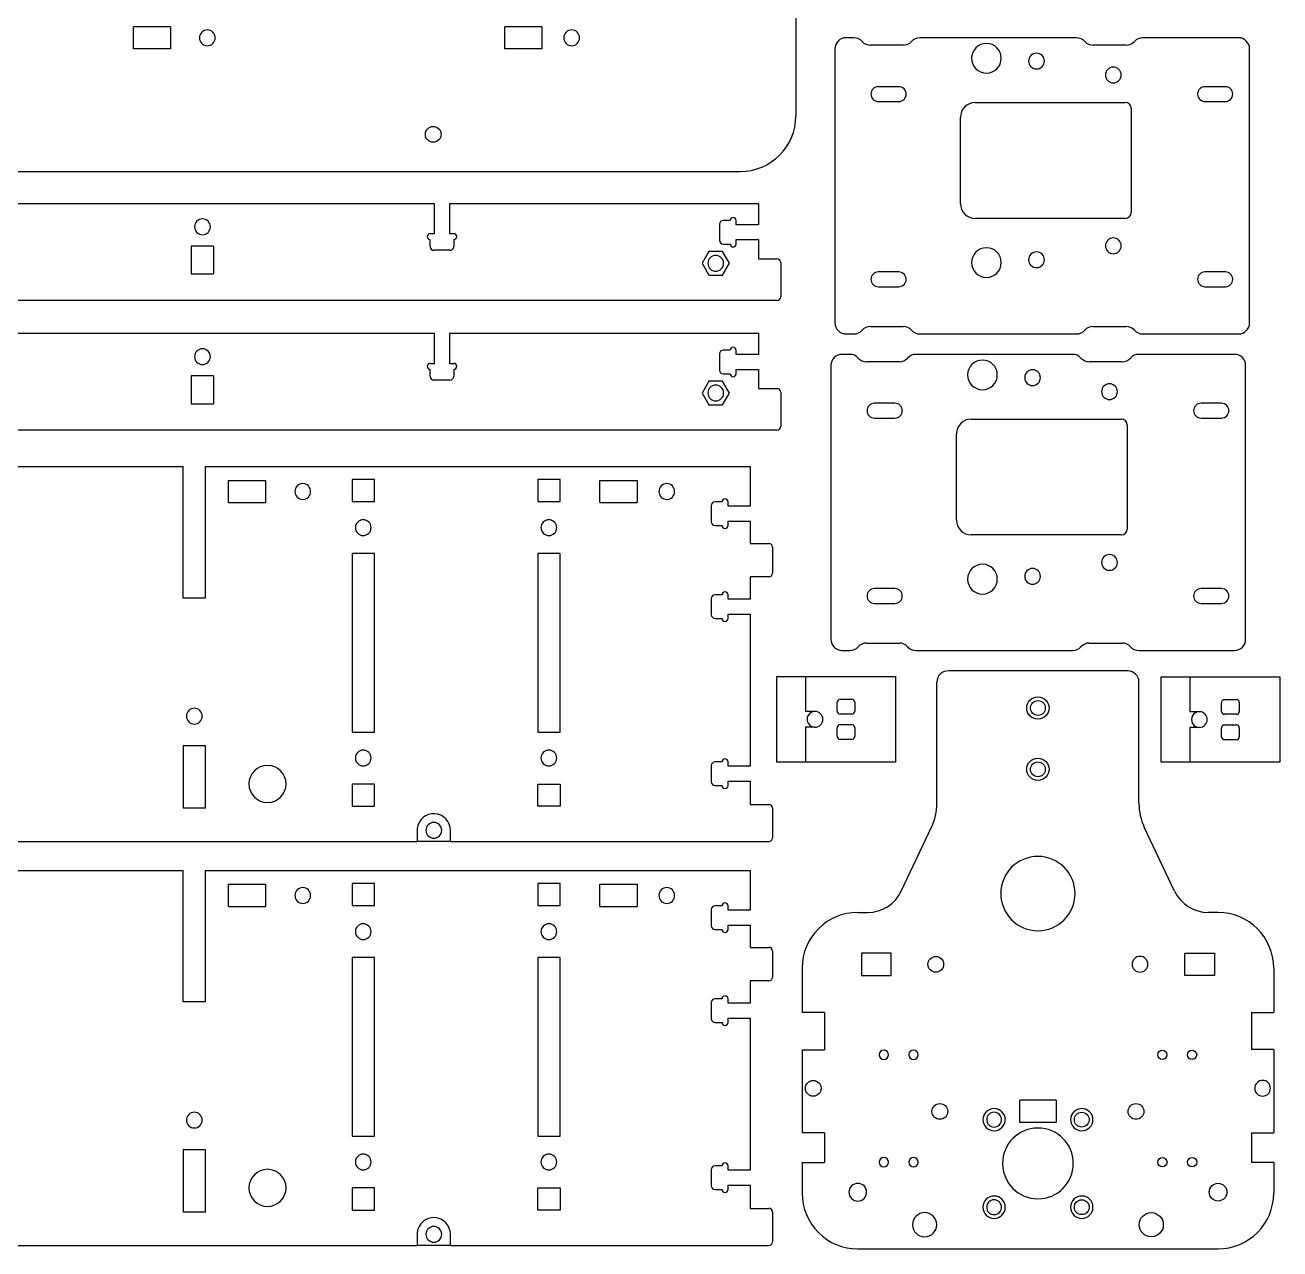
# Model space of a CAD drawing. Header units: millimetres. Extents: x 153 to 1657, y 1821 to 3313.
# Drawn here: x 982 to 1657, y 1821 to 2480 of the extents above; entities that cross this region are included whole.
import ezdxf

# ---------------------------------------------------------------- set-up
doc = ezdxf.new("R2010")
doc.units = ezdxf.units.MM
doc.layers.get('0').update_dxf_attribs({"color": 253, "lineweight": 70, "true_color": 0x8faf8f})

msp = doc.modelspace()

# ---------------------------------------------------------------- linework, layer by layer
at = {"color": 158, "lineweight": -3, "true_color": 0x052648}
for p, q in [((1396.74, 2665.93), (1396.74, 2431.43)), ((1039.86, 2467.43), (1039.86, 2479.43)), ((1059.86, 2479.43), (1039.86, 2479.43)), ((1059.86, 2479.43), (1059.86, 2467.43)), ((1239.94, 2467.43), (1239.94, 2479.43)), ((1259.94, 2479.43), (1239.94, 2479.43)), ((1259.94, 2479.43), (1259.94, 2467.43)), ((1059.86, 2467.43), (1039.86, 2467.43)), ((1259.94, 2467.43), (1239.94, 2467.43)), ((204.74, 2401.43), (1366.74, 2401.43)), ((1202.08, 2383.99), (922.08, 2383.99)), ((1202.08, 2367.99), (1202.08, 2383.99)), ((1376.58, 2383.99), (1210.08, 2383.99)), ((1210.08, 2383.99), (1210.08, 2367.99)), ((1376.58, 2383.99), (1376.58, 2372.73)), ((1355.58, 2373.08), (1355.58, 2364.38)), ((1361.38, 2375.08), (1357.58, 2375.08)), ((1364.58, 2372.73), (1364.58, 2375.08)), ((1376.58, 2372.73), (1364.58, 2372.73)), ((1199.73, 2367.99), (1202.08, 2367.99)), ((1210.08, 2367.99), (1212.43, 2367.99)), ((1083.08, 2361.24), (1071.08, 2361.24)), ((1071.08, 2361.24), (1071.08, 2346.24)), ((1083.08, 2361.24), (1083.08, 2346.24)), ((1199.73, 2360.99), (1199.73, 2364.79)), ((1212.43, 2364.79), (1212.43, 2360.99)), ((1357.58, 2362.38), (1361.38, 2362.38)), ((1364.58, 2362.38), (1364.58, 2364.73)), ((1364.58, 2364.73), (1376.58, 2364.73)), ((1376.58, 2364.73), (1376.58, 2354.44)), ((1210.43, 2358.99), (1201.73, 2358.99)), ((1349.91, 2358.34), (1346.25, 2351.99)), ((1357.25, 2358.34), (1349.91, 2358.34)), ((1360.91, 2351.99), (1357.25, 2358.34)), ((1376.58, 2354.44), (1386.58, 2354.44)), ((1388.58, 2352.44), (1388.58, 2333.99)), ((1071.08, 2346.24), (1083.08, 2346.24)), ((1346.25, 2351.99), (1349.91, 2345.64)), ((1349.91, 2345.64), (1357.25, 2345.64)), ((1357.25, 2345.64), (1360.91, 2351.99)), ((1386.58, 2331.99), (159.58, 2331.99)), ((1202.08, 2314.11), (922.08, 2314.11)), ((1202.08, 2298.11), (1202.08, 2314.11)), ((1376.58, 2314.11), (1210.08, 2314.11)), ((1210.08, 2314.11), (1210.08, 2298.11)), ((1376.58, 2314.11), (1376.58, 2302.85)), ((1361.38, 2305.2), (1357.58, 2305.2)), ((1364.58, 2302.85), (1364.58, 2305.2)), ((1355.58, 2303.2), (1355.58, 2294.5)), ((1376.58, 2302.85), (1364.58, 2302.85)), ((1199.73, 2298.11), (1202.08, 2298.11)), ((1199.73, 2291.11), (1199.73, 2294.91)), ((1210.08, 2298.11), (1212.43, 2298.11)), ((1212.43, 2294.91), (1212.43, 2291.11)), ((1357.58, 2292.5), (1361.38, 2292.5)), ((1364.58, 2292.5), (1364.58, 2294.85)), ((1364.58, 2294.85), (1376.58, 2294.85)), ((1376.58, 2294.85), (1376.58, 2284.56)), ((1083.08, 2291.36), (1071.08, 2291.36)), ((1071.08, 2291.36), (1071.08, 2276.36)), ((1083.08, 2291.36), (1083.08, 2276.36)), ((1210.43, 2289.11), (1201.73, 2289.11)), ((1349.91, 2288.46), (1346.25, 2282.11)), ((1357.25, 2288.46), (1349.91, 2288.46)), ((1360.91, 2282.11), (1357.25, 2288.46)), ((1346.25, 2282.11), (1349.91, 2275.76)), ((1357.25, 2275.76), (1360.91, 2282.11)), ((1376.58, 2284.56), (1386.58, 2284.56)), ((1388.58, 2282.56), (1388.58, 2264.11)), ((1071.08, 2276.36), (1083.08, 2276.36)), ((1349.91, 2275.76), (1357.25, 2275.76)), ((1386.58, 2262.11), (159.58, 2262.11)), ((774.7, 2242.58), (1066.7, 2242.58)), ((1066.7, 2171.73), (1066.7, 2242.58)), ((1078.7, 2242.58), (1372.2, 2242.58)), ((1078.7, 2171.73), (1078.7, 2242.58)), ((1372.2, 2242.58), (1372.2, 2221.14)), ((1091.12, 2235.08), (1111.12, 2235.08)), ((1091.12, 2223.08), (1091.12, 2235.08)), ((1111.12, 2235.08), (1111.12, 2223.08)), ((1169.7, 2235.58), (1157.7, 2235.58)), ((1157.7, 2235.58), (1157.7, 2223.62)), ((1169.7, 2223.62), (1169.7, 2235.58)), ((1269.7, 2235.58), (1257.7, 2235.58)), ((1257.7, 2235.58), (1257.7, 2223.62)), ((1269.7, 2223.62), (1269.7, 2235.58)), ((1291.2, 2223.08), (1291.2, 2235.08)), ((1291.2, 2235.08), (1311.2, 2235.08)), ((1311.2, 2235.08), (1311.2, 2223.08)), ((1091.12, 2223.08), (1111.12, 2223.08)), ((1157.7, 2223.62), (1169.7, 2223.62)), ((1257.7, 2223.62), (1269.7, 2223.62)), ((1291.2, 2223.08), (1311.2, 2223.08)), ((1351.2, 2221.49), (1351.2, 2212.79)), ((1357, 2223.49), (1353.2, 2223.49)), ((1360.2, 2221.14), (1360.2, 2223.49)), ((1372.2, 2221.14), (1360.2, 2221.14)), ((1353.2, 2210.79), (1357, 2210.79)), ((1360.2, 2210.79), (1360.2, 2213.14)), ((1360.2, 2213.14), (1372.2, 2213.14)), ((1372.2, 2213.14), (1372.2, 2201.14)), ((1372.2, 2201.14), (1382.2, 2201.14)), ((1384.2, 2199.14), (1384.2, 2185.09)), ((1169.7, 2195.62), (1157.7, 2195.62)), ((1157.7, 2195.62), (1157.7, 2099.54)), ((1169.7, 2099.54), (1169.7, 2195.62)), ((1269.7, 2195.62), (1257.7, 2195.62)), ((1257.7, 2195.62), (1257.7, 2099.54)), ((1269.7, 2099.54), (1269.7, 2195.62)), ((1382.2, 2183.09), (1372.2, 2183.09)), ((1372.2, 2183.09), (1372.2, 2171.09)), ((1078.7, 2171.73), (1066.7, 2171.73)), ((1351.2, 2171.44), (1351.2, 2162.74)), ((1357, 2173.44), (1353.2, 2173.44)), ((1360.2, 2171.09), (1360.2, 2173.44)), ((1372.2, 2171.09), (1360.2, 2171.09)), ((1360.2, 2160.74), (1360.2, 2163.09)), ((1360.2, 2163.09), (1372.2, 2163.09)), ((1372.2, 2163.09), (1372.2, 2081.09)), ((1353.2, 2160.74), (1357, 2160.74)), ((1157.7, 2099.54), (1169.7, 2099.54)), ((1257.7, 2099.54), (1269.7, 2099.54)), ((1066.7, 2092.11), (1066.7, 2058.58)), ((1078.7, 2092.11), (1066.7, 2092.11)), ((1078.7, 2058.58), (1078.7, 2092.11)), ((1357, 2083.44), (1353.2, 2083.44)), ((1360.2, 2081.09), (1360.2, 2083.44)), ((1351.2, 2081.44), (1351.2, 2072.74)), ((1372.2, 2081.09), (1360.2, 2081.09)), ((1169.7, 2071.54), (1157.7, 2071.54)), ((1157.7, 2071.54), (1157.7, 2059.58)), ((1169.7, 2059.58), (1169.7, 2071.54)), ((1257.7, 2071.54), (1269.7, 2071.54)), ((1257.7, 2059.58), (1257.7, 2071.54)), ((1269.7, 2071.54), (1269.7, 2059.58)), ((1353.2, 2070.74), (1357, 2070.74)), ((1360.2, 2070.74), (1360.2, 2073.09)), ((1360.2, 2073.09), (1372.2, 2073.09)), ((1372.2, 2073.09), (1372.2, 2060.58)), ((1078.7, 2058.58), (1066.7, 2058.58)), ((1157.7, 2059.58), (1169.7, 2059.58)), ((1269.7, 2059.58), (1257.7, 2059.58)), ((1372.2, 2060.58), (1382.2, 2060.58)), ((1384.2, 2058.58), (1384.2, 2042.58)), ((1192.76, 2047.58), (1192.76, 2040.58)), ((1210.7, 2040.58), (1210.7, 2046.58)), ((922.64, 2040.58), (1192.76, 2040.58)), ((1210.7, 2040.58), (1192.76, 2040.58)), ((1210.7, 2040.58), (1382.2, 2040.58)), ((774.7, 2025.03), (1066.7, 2025.03)), ((1066.7, 1954.18), (1066.7, 2025.03)), ((1078.7, 2025.03), (1372.2, 2025.03)), ((1078.7, 1954.18), (1078.7, 2025.03)), ((1372.2, 2025.03), (1372.2, 2003.59)), ((1091.12, 2017.53), (1111.12, 2017.53)), ((1091.12, 2005.53), (1091.12, 2017.53)), ((1111.12, 2017.53), (1111.12, 2005.53)), ((1169.7, 2018.03), (1157.7, 2018.03)), ((1157.7, 2018.03), (1157.7, 2006.07)), ((1169.7, 2006.07), (1169.7, 2018.03)), ((1269.7, 2018.03), (1257.7, 2018.03)), ((1257.7, 2018.03), (1257.7, 2006.07)), ((1269.7, 2006.07), (1269.7, 2018.03)), ((1291.2, 2005.53), (1291.2, 2017.53)), ((1291.2, 2017.53), (1311.2, 2017.53)), ((1311.2, 2017.53), (1311.2, 2005.53)), ((1091.12, 2005.53), (1111.12, 2005.53)), ((1157.7, 2006.07), (1169.7, 2006.07)), ((1257.7, 2006.07), (1269.7, 2006.07)), ((1291.2, 2005.53), (1311.2, 2005.53)), ((1351.2, 2003.94), (1351.2, 1995.24)), ((1357, 2005.94), (1353.2, 2005.94)), ((1360.2, 2003.59), (1360.2, 2005.94)), ((1372.2, 2003.59), (1360.2, 2003.59)), ((1360.2, 1993.24), (1360.2, 1995.59)), ((1360.2, 1995.59), (1372.2, 1995.59)), ((1372.2, 1995.59), (1372.2, 1983.59)), ((1353.2, 1993.24), (1357, 1993.24)), ((1372.2, 1983.59), (1382.2, 1983.59)), ((1384.2, 1981.59), (1384.2, 1967.54)), ((1169.7, 1978.07), (1157.7, 1978.07)), ((1157.7, 1978.07), (1157.7, 1881.99)), ((1169.7, 1881.99), (1169.7, 1978.07)), ((1269.7, 1978.07), (1257.7, 1978.07)), ((1257.7, 1978.07), (1257.7, 1881.99)), ((1269.7, 1881.99), (1269.7, 1978.07)), ((1382.2, 1965.54), (1372.2, 1965.54)), ((1372.2, 1965.54), (1372.2, 1953.54)), ((1078.7, 1954.18), (1066.7, 1954.18)), ((1351.2, 1953.89), (1351.2, 1945.19)), ((1357, 1955.89), (1353.2, 1955.89)), ((1360.2, 1953.54), (1360.2, 1955.89)), ((1372.2, 1953.54), (1360.2, 1953.54)), ((1353.2, 1943.19), (1357, 1943.19)), ((1360.2, 1943.19), (1360.2, 1945.54)), ((1360.2, 1945.54), (1372.2, 1945.54)), ((1372.2, 1945.54), (1372.2, 1863.54)), ((1157.7, 1881.99), (1169.7, 1881.99)), ((1257.7, 1881.99), (1269.7, 1881.99)), ((1066.7, 1874.56), (1066.7, 1841.03)), ((1078.7, 1874.56), (1066.7, 1874.56)), ((1078.7, 1841.03), (1078.7, 1874.56)), ((1357, 1865.89), (1353.2, 1865.89)), ((1360.2, 1863.54), (1360.2, 1865.89)), ((1351.2, 1863.89), (1351.2, 1855.19)), ((1372.2, 1863.54), (1360.2, 1863.54)), ((1169.7, 1853.99), (1157.7, 1853.99)), ((1157.7, 1853.99), (1157.7, 1842.03)), ((1169.7, 1842.03), (1169.7, 1853.99)), ((1257.7, 1853.99), (1269.7, 1853.99)), ((1257.7, 1842.03), (1257.7, 1853.99)), ((1269.7, 1853.99), (1269.7, 1842.03)), ((1353.2, 1853.19), (1357, 1853.19)), ((1360.2, 1853.19), (1360.2, 1855.54)), ((1360.2, 1855.54), (1372.2, 1855.54)), ((1372.2, 1855.54), (1372.2, 1843.03)), ((1078.7, 1841.03), (1066.7, 1841.03)), ((1157.7, 1842.03), (1169.7, 1842.03)), ((1269.7, 1842.03), (1257.7, 1842.03)), ((1372.2, 1843.03), (1382.2, 1843.03)), ((1384.2, 1841.03), (1384.2, 1825.03)), ((1192.76, 1830.03), (1192.76, 1823.03)), ((1210.7, 1823.03), (1210.7, 1829.03)), ((922.64, 1823.03), (1192.76, 1823.03)), ((1210.7, 1823.03), (1192.76, 1823.03)), ((1210.7, 1823.03), (1382.2, 1823.03))]:
    msp.add_line(p, q, dxfattribs=at)
at = {"color": 48, "lineweight": -3, "true_color": 0x483a05}
for p, q in [((1417.77, 2467.46), (1417.77, 2319.96)), ((1427.98, 2473.46), (1423.77, 2473.46)), ((1454.61, 2469.46), (1436.92, 2469.46)), ((1547.98, 2473.46), (1463.55, 2473.46)), ((1574.61, 2469.46), (1556.92, 2469.46)), ((1635.15, 2473.46), (1583.55, 2473.46)), ((1641.15, 2319.96), (1641.15, 2467.46)), ((1452.18, 2447.1), (1441.18, 2447.1)), ((1628.12, 2447.1), (1617.12, 2447.1)), ((1441.18, 2439.1), (1452.18, 2439.1)), ((1493.37, 2438.59), (1574.17, 2438.59)), ((1577.37, 2435.39), (1577.37, 2379.39)), ((1617.12, 2439.1), (1628.12, 2439.1)), ((1485.37, 2384.19), (1485.37, 2430.59)), ((1574.17, 2376.19), (1493.37, 2376.19)), ((1452.18, 2347.33), (1441.18, 2347.33)), ((1628.12, 2347.33), (1617.12, 2347.33)), ((1441.18, 2339.33), (1452.18, 2339.33)), ((1617.12, 2339.33), (1628.12, 2339.33)), ((1423.77, 2313.96), (1427.98, 2313.96)), ((1436.92, 2317.96), (1454.61, 2317.96)), ((1463.55, 2313.96), (1547.98, 2313.96)), ((1556.92, 2317.96), (1574.61, 2317.96)), ((1583.55, 2313.96), (1635.15, 2313.96)), ((1425.87, 2302.96), (1421.66, 2302.96)), ((1452.5, 2298.96), (1434.81, 2298.96)), ((1545.87, 2302.96), (1461.44, 2302.96)), ((1572.5, 2298.96), (1554.81, 2298.96)), ((1633.04, 2302.96), (1581.44, 2302.96)), ((1415.66, 2296.96), (1415.66, 2149.46)), ((1639.04, 2149.46), (1639.04, 2296.96)), ((1450.07, 2276.6), (1439.07, 2276.6)), ((1626.01, 2276.6), (1615.01, 2276.6)), ((1439.07, 2268.6), (1450.07, 2268.6)), ((1491.26, 2268.09), (1572.06, 2268.09)), ((1575.26, 2264.89), (1575.26, 2208.89)), ((1615.01, 2268.6), (1626.01, 2268.6)), ((1483.26, 2213.69), (1483.26, 2260.09)), ((1572.06, 2205.69), (1491.26, 2205.69)), ((1450.07, 2176.83), (1439.07, 2176.83)), ((1626.01, 2176.83), (1615.01, 2176.83)), ((1439.07, 2168.83), (1450.07, 2168.83)), ((1615.01, 2168.83), (1626.01, 2168.83)), ((1421.66, 2143.46), (1425.87, 2143.46)), ((1434.81, 2147.46), (1452.5, 2147.46)), ((1461.44, 2143.46), (1545.87, 2143.46)), ((1554.81, 2147.46), (1572.5, 2147.46)), ((1581.44, 2143.46), (1633.04, 2143.46)), ((1386.47, 2083.41), (1386.47, 2129.41)), ((1386.47, 2129.41), (1401.97, 2129.41)), ((1401.97, 2129.41), (1401.97, 2110.66)), ((1401.97, 2129.41), (1450.43, 2129.41)), ((1450.43, 2129.41), (1450.43, 2083.41)), ((1575.54, 2132.48), (1479.07, 2132.45)), ((1593.54, 2083.26), (1593.54, 2129.26)), ((1593.54, 2129.26), (1609.04, 2129.26)), ((1609.04, 2129.26), (1609.04, 2110.51)), ((1609.04, 2129.26), (1657.49, 2129.26)), ((1657.49, 2129.26), (1657.49, 2083.26)), ((1472.68, 2061.15), (1472.68, 2126.46)), ((1581.56, 2061.17), (1581.54, 2126.48)), ((1420.59, 2117.24), (1426.92, 2117.24)), ((1627.66, 2117.09), (1633.99, 2117.09)), ((1407.03, 2110.66), (1401.97, 2110.66)), ((1418.99, 2110.84), (1418.99, 2115.64)), ((1426.92, 2109.24), (1420.59, 2109.24)), ((1428.52, 2115.64), (1428.52, 2110.84)), ((1614.09, 2110.51), (1609.04, 2110.51)), ((1626.06, 2110.69), (1626.06, 2115.49)), ((1633.99, 2109.09), (1627.66, 2109.09)), ((1635.59, 2115.49), (1635.59, 2110.69)), ((1420.59, 2103.57), (1426.92, 2103.57)), ((1627.66, 2103.42), (1633.99, 2103.42)), ((1407.03, 2102.16), (1401.97, 2102.16)), ((1401.97, 2102.16), (1401.97, 2083.41)), ((1418.99, 2097.17), (1418.99, 2101.97)), ((1426.92, 2095.57), (1420.59, 2095.57)), ((1428.52, 2101.97), (1428.52, 2097.17)), ((1614.09, 2102.01), (1609.04, 2102.01)), ((1609.04, 2102.01), (1609.04, 2083.26)), ((1626.06, 2097.02), (1626.06, 2101.82)), ((1635.59, 2101.82), (1635.59, 2097.02)), ((1633.99, 2095.42), (1627.66, 2095.42)), ((1401.97, 2083.41), (1386.47, 2083.41)), ((1450.43, 2083.41), (1401.97, 2083.41)), ((1609.04, 2083.26), (1593.54, 2083.26)), ((1657.49, 2083.26), (1609.04, 2083.26)), ((1453.49, 2013.83), (1469.8, 2048.32)), ((1600.77, 2013.85), (1584.44, 2048.34)), ((1430.11, 2002.38), (1435.41, 2002.38)), ((1624.14, 2002.41), (1618.85, 2002.41)), ((1448.07, 1980.46), (1432.07, 1980.46)), ((1432.07, 1980.46), (1432.07, 1968.46)), ((1448.07, 1968.46), (1448.07, 1980.46)), ((1606.19, 1968.49), (1606.19, 1980.49)), ((1606.19, 1980.49), (1622.19, 1980.49)), ((1622.19, 1980.49), (1622.19, 1968.49)), ((1400.11, 1972.38), (1400.11, 1948.46)), ((1432.07, 1968.46), (1448.07, 1968.46)), ((1622.19, 1968.49), (1606.19, 1968.49)), ((1654.15, 1972.42), (1654.16, 1948.5)), ((1412.11, 1948.46), (1400.11, 1948.46)), ((1412.11, 1948.46), (1412.11, 1928.46)), ((1642.16, 1948.5), (1642.16, 1928.5)), ((1642.16, 1948.5), (1654.16, 1948.5)), ((1400.11, 1928.46), (1412.11, 1928.46)), ((1400.11, 1928.46), (1400.11, 1883.72)), ((1654.16, 1928.5), (1642.16, 1928.5)), ((1654.16, 1928.5), (1654.18, 1883.75)), ((1536.89, 1901.22), (1517.4, 1901.22)), ((1517.4, 1889.22), (1517.4, 1901.22)), ((1536.89, 1901.22), (1536.89, 1889.22)), ((1536.89, 1889.22), (1517.4, 1889.22)), ((1412.11, 1883.72), (1400.11, 1883.72)), ((1412.11, 1883.72), (1412.11, 1867.72)), ((1642.18, 1883.75), (1642.18, 1867.75)), ((1642.18, 1883.75), (1654.18, 1883.75)), ((1400.11, 1867.72), (1400.11, 1851.19)), ((1400.11, 1867.72), (1412.11, 1867.72)), ((1654.18, 1867.75), (1642.18, 1867.75)), ((1654.18, 1867.75), (1654.18, 1851.25)), ((1430.12, 1821.19), (1624.19, 1821.24))]:
    msp.add_line(p, q, dxfattribs=at)
at = {"color": 158, "lineweight": -3, "true_color": 0x052648, "extrusion": (-3.80257e-15, 8.67362e-19, -1)}
for centre in [(-1079.74, 2473.43), (-1275.94, 2473.43)]:
    msp.add_circle(centre, 4.25, dxfattribs=at)
at = {"color": 48, "lineweight": -3, "true_color": 0x483a05, "extrusion": (-3.50864e-15, -1.13256e-15, -1)}
for centre in [(-1499.37, 2462.39), (-1499.37, 2352.38), (-1497.26, 2291.89), (-1497.26, 2181.88)]:
    msp.add_circle(centre, 8, dxfattribs=at)
at = {"color": 48, "lineweight": -3, "true_color": 0x483a05, "extrusion": (-3.50864e-15, -5.93224e-15, -1)}
for centre in [(-1526.37, 2460.89), (-1524.26, 2290.39)]:
    msp.add_circle(centre, 4.25, dxfattribs=at)
at = {"color": 48, "lineweight": -3, "true_color": 0x483a05, "extrusion": (-3.50864e-15, -8.75067e-15, -1)}
for centre in [(-1567.79, 2453.39), (-1567.79, 2361.39), (-1565.68, 2282.89), (-1565.68, 2190.89)]:
    msp.add_circle(centre, 4.25, dxfattribs=at)
at = {"color": 158, "lineweight": -3, "true_color": 0x052648}
msp.add_circle((1201.41, 2421.43), 4.25, dxfattribs=at)
at = {"color": 158, "lineweight": -3, "true_color": 0x052648, "extrusion": (-5.55112e-17, 1.61682e-16, -1)}
for centre in [(-1077.08, 2371.61), (-1353.58, 2351.99), (-1077.08, 2301.74), (-1353.58, 2282.11)]:
    msp.add_circle(centre, 4.25, dxfattribs=at)
at = {"color": 48, "lineweight": -3, "true_color": 0x483a05, "extrusion": (-3.50864e-15, -6.42749e-15, -1)}
for centre in [(-1526.37, 2353.89), (-1524.26, 2183.39)]:
    msp.add_circle(centre, 4.25, dxfattribs=at)
at = {"color": 158, "lineweight": -3, "true_color": 0x052648, "extrusion": (-5.55112e-17, 8.67362e-19, -1)}
for centre in [(-1131.12, 2229.08), (-1327.2, 2229.08), (-1201.7, 2046.58), (-1131.12, 2011.53), (-1327.2, 2011.53), (-1201.7, 1829.03)]:
    msp.add_circle(centre, 4.25, dxfattribs=at)
at = {"color": 158, "lineweight": -3, "true_color": 0x052648, "extrusion": (3.75278e-15, 8.67362e-19, -1)}
for centre in [(-1163.7, 2209.62), (-1263.7, 2209.62), (-1072.7, 2108.11), (-1163.7, 2085.54), (-1263.7, 2085.54), (-1163.7, 1992.07), (-1263.7, 1992.07), (-1072.7, 1890.56), (-1163.7, 1867.99), (-1263.7, 1867.99)]:
    msp.add_circle(centre, 4.25, dxfattribs=at)
at = {"color": 48, "lineweight": -3, "true_color": 0x483a05}
for centre, radius in [((1527.11, 2112.47), 6), ((1527.11, 2112.47), 4), ((1527.12, 2079.47), 6), ((1527.12, 2079.47), 4), ((1472.11, 1974.46), 4.25), ((1594.16, 1925.75), 2.5), ((1610.16, 1925.75), 2.5), ((1406.11, 1907.67), 4.25), ((1474.33, 1895.22), 4.25), ((1579.95, 1895.23), 4.25), ((1550.76, 1890.79), 4), ((1594.18, 1867.86), 2.5), ((1610.18, 1867.86), 2.5), ((1624.18, 1851.74), 4.76), ((1550.77, 1843.65), 4), ((1588.19, 1834.23), 6.5)]:
    msp.add_circle(centre, radius, dxfattribs=at)
at = {"color": 158, "lineweight": -3, "true_color": 0x052648, "extrusion": (2.10708e-15, 8.67362e-19, -1)}
for centre in [(-1112.13, 2071.6), (-1112.13, 1854.05)]:
    msp.add_circle(centre, 10, dxfattribs=at)
at = {"color": 48, "lineweight": -3, "true_color": 0x483a05, "extrusion": (2.94209e-15, 8.67362e-19, -1)}
for centre, radius in [((-1527.13, 2012.56), 20), ((-1527.15, 1867.22), 19.05), ((-1430.11, 1851.72), 4.76)]:
    msp.add_circle(centre, radius, dxfattribs=at)
at = {"color": 48, "lineweight": -3, "true_color": 0x483a05, "extrusion": (2.94209e-15, -1.21593e-16, -1)}
for centre, radius in [((-1582.15, 1974.48), 4.25), ((-1444.11, 1925.73), 2.5), ((-1460.11, 1925.73), 2.5), ((-1648.17, 1907.7), 4.25), ((-1444.11, 1867.84), 2.5), ((-1460.11, 1867.84), 2.5), ((-1466.11, 1834.22), 6.5)]:
    msp.add_circle(centre, radius, dxfattribs=at)
at = {"color": 48, "lineweight": -3, "true_color": 0x483a05, "extrusion": (2.95923e-15, -1.21593e-16, -1)}
msp.add_circle((-1503.53, 1890.79), 6, dxfattribs=at)
at = {"color": 48, "lineweight": -3, "true_color": 0x483a05, "extrusion": (2.94209e-15, -3.5679e-16, -1)}
msp.add_circle((-1503.53, 1890.79), 4, dxfattribs=at)
at = {"color": 48, "lineweight": -3, "true_color": 0x483a05, "extrusion": (2.92495e-15, -1.21598e-16, -1)}
msp.add_circle((-1550.76, 1890.79), 6, dxfattribs=at)
at = {"color": 48, "lineweight": -3, "true_color": 0x483a05, "extrusion": (2.94452e-15, -1.21593e-16, -1)}
msp.add_circle((-1503.53, 1843.65), 6, dxfattribs=at)
at = {"color": 48, "lineweight": -3, "true_color": 0x483a05, "extrusion": (2.94209e-15, -3.43604e-16, -1)}
msp.add_circle((-1503.53, 1843.65), 4, dxfattribs=at)
at = {"color": 48, "lineweight": -3, "true_color": 0x483a05, "extrusion": (2.93966e-15, -1.21594e-16, -1)}
msp.add_circle((-1550.77, 1843.65), 6, dxfattribs=at)
at = {"color": 48, "lineweight": -3, "true_color": 0x483a05}
for centre, radius, start, end in [((1423.77, 2467.46), 6, 90, 180), ((1427.98, 2467.46), 6, 41.81031, 90), ((1436.92, 2475.46), 6, 221.81031, 270), ((1454.61, 2475.46), 6, 270, 318.18969), ((1463.55, 2467.46), 6, 90, 138.18969), ((1547.98, 2467.46), 6, 41.81031, 90), ((1556.92, 2475.46), 6, 221.81031, 270), ((1574.61, 2475.46), 6, 270, 318.18969), ((1583.55, 2467.46), 6, 90, 138.18969), ((1635.15, 2467.46), 6, 0, 90), ((1441.18, 2443.1), 4, 90, 270), ((1452.18, 2443.1), 4, 270, 90), ((1617.12, 2443.1), 4, 90, 270), ((1628.12, 2443.1), 4, 270, 90), ((1493.37, 2430.59), 8, 90, 180), ((1574.17, 2435.39), 3.2, 0, 90), ((1493.37, 2384.19), 8, 180, 270), ((1574.17, 2379.39), 3.2, 270, 360), ((1441.18, 2343.33), 4, 90, 270), ((1452.18, 2343.33), 4, 270, 90), ((1617.12, 2343.33), 4, 90, 270), ((1628.12, 2343.33), 4, 270, 90), ((1423.77, 2319.96), 6, 180, 270), ((1635.15, 2319.96), 6, 270, 0), ((1427.98, 2319.96), 6, 270, 318.18969), ((1436.92, 2311.96), 6, 90, 138.18969), ((1454.61, 2311.96), 6, 41.81031, 90), ((1463.55, 2319.96), 6, 221.81031, 270), ((1547.98, 2319.96), 6, 270, 318.18969), ((1556.92, 2311.96), 6, 90, 138.18969), ((1574.61, 2311.96), 6, 41.81031, 90), ((1583.55, 2319.96), 6, 221.81031, 270), ((1421.66, 2296.96), 6, 90, 180), ((1425.87, 2296.96), 6, 41.81031, 90), ((1434.81, 2304.96), 6, 221.81031, 270), ((1452.5, 2304.96), 6, 270, 318.18969), ((1461.44, 2296.96), 6, 90, 138.18969), ((1545.87, 2296.96), 6, 41.81031, 90), ((1554.81, 2304.96), 6, 221.81031, 270), ((1572.5, 2304.96), 6, 270, 318.18969), ((1581.44, 2296.96), 6, 90, 138.18969), ((1633.04, 2296.96), 6, 0, 90), ((1439.07, 2272.6), 4, 90, 270), ((1450.07, 2272.6), 4, 270, 90), ((1615.01, 2272.6), 4, 90, 270), ((1626.01, 2272.6), 4, 270, 90), ((1491.26, 2260.09), 8, 90, 180), ((1572.06, 2264.89), 3.2, 0, 90), ((1491.26, 2213.69), 8, 180, 270), ((1572.06, 2208.89), 3.2, 270, 360), ((1439.07, 2172.83), 4, 90, 270), ((1450.07, 2172.83), 4, 270, 90), ((1615.01, 2172.83), 4, 90, 270), ((1626.01, 2172.83), 4, 270, 90), ((1421.66, 2149.46), 6, 180, 270), ((1425.87, 2149.46), 6, 270, 318.18969), ((1434.81, 2141.46), 6, 90, 138.18969), ((1452.5, 2141.46), 6, 41.81031, 90), ((1461.44, 2149.46), 6, 221.81031, 270), ((1545.87, 2149.46), 6, 270, 318.18969), ((1554.81, 2141.46), 6, 90, 138.18969), ((1572.5, 2141.46), 6, 41.81031, 90), ((1581.44, 2149.46), 6, 221.81031, 270), ((1633.04, 2149.46), 6, 270, 0), ((1478.68, 2126.46), 6, 86.2915, 180), ((1575.54, 2126.48), 6, 0.01498, 90.01498), ((1420.59, 2115.64), 1.6, 90, 180), ((1426.92, 2115.64), 1.6, 360, 90), ((1627.66, 2115.49), 1.6, 90, 180), ((1633.99, 2115.49), 1.6, 360, 90), ((1407.03, 2106.41), 4.25, 89.99993, 270), ((1407.03, 2106.41), 4.25, 270, 89.99993), ((1420.59, 2110.84), 1.6, 180, 270), ((1426.92, 2110.84), 1.6, 270, 0), ((1614.09, 2106.26), 4.25, 89.99993, 270), ((1614.09, 2106.26), 4.25, 270, 89.99993), ((1627.66, 2110.69), 1.6, 180, 270), ((1633.99, 2110.69), 1.6, 270, 0), ((1420.59, 2101.97), 1.6, 90, 180), ((1426.92, 2101.97), 1.6, 360, 90), ((1627.66, 2101.82), 1.6, 90, 180), ((1633.99, 2101.82), 1.6, 360, 90), ((1420.59, 2097.17), 1.6, 180, 270), ((1426.92, 2097.17), 1.6, 270, 0), ((1627.66, 2097.02), 1.6, 180, 270), ((1633.99, 2097.02), 1.6, 270, 0), ((1442.68, 2061.15), 30, 334.68564, 360), ((1611.56, 2061.17), 30, 180.01498, 205.32934), ((1435.41, 2022.38), 20, 270, 334.68564), ((1618.84, 2022.41), 20, 205.32934, 270.01498), ((1430.11, 1972.38), 30, 90, 180), ((1624.15, 1972.41), 30, 0.01498, 90.01498), ((1430.11, 1851.19), 30, 180, 270.01498), ((1624.18, 1851.24), 30, 270.01498, 0.01498)]:
    msp.add_arc(centre, radius, start, end, dxfattribs=at)
at = {"color": 158, "lineweight": -3, "true_color": 0x052648}
for centre, radius, start, end in [((1366.74, 2431.43), 30, 270, 0), ((1357.58, 2373.08), 2, 90, 180), ((1362.98, 2375.08), 1.6, 0, 180), ((1199.73, 2366.39), 1.6, 90, 270), ((1212.43, 2366.39), 1.6, 270, 90), ((1201.73, 2360.99), 2, 180, 270), ((1210.43, 2360.99), 2, 270, 360), ((1357.58, 2364.38), 2, 180, 270), ((1362.98, 2362.38), 1.6, 180, 0), ((1386.58, 2352.44), 2, 360, 90), ((1386.58, 2333.99), 2, 270, 0), ((1357.58, 2303.2), 2, 90, 180), ((1362.98, 2305.2), 1.6, 0, 180), ((1199.73, 2296.51), 1.6, 90, 270), ((1212.43, 2296.51), 1.6, 270, 90), ((1357.58, 2294.5), 2, 180, 270), ((1362.98, 2292.5), 1.6, 180, 0), ((1201.73, 2291.11), 2, 180, 270), ((1210.43, 2291.11), 2, 270, 360), ((1386.58, 2282.56), 2, 360, 90), ((1386.58, 2264.11), 2, 270, 0), ((1358.6, 2223.49), 1.6, 0, 180), ((1353.2, 2221.49), 2, 90, 180), ((1353.2, 2212.79), 2, 180, 270), ((1358.6, 2210.79), 1.6, 180, 0), ((1382.2, 2199.14), 2, 360, 90), ((1382.2, 2185.09), 2, 270, 360), ((1353.2, 2171.44), 2, 90, 180), ((1358.6, 2173.44), 1.6, 0, 180), ((1353.2, 2162.74), 2, 180, 270), ((1358.6, 2160.74), 1.6, 180, 0), ((1353.2, 2081.44), 2, 90, 180), ((1358.6, 2083.44), 1.6, 0, 180), ((1353.2, 2072.74), 2, 180, 270), ((1358.6, 2070.74), 1.6, 180, 0), ((1201.7, 2046.58), 9, 0, 173.62063), ((1382.2, 2058.58), 2, 360, 90), ((1382.2, 2042.58), 2, 270, 360), ((1353.2, 2003.94), 2, 90, 180), ((1358.6, 2005.94), 1.6, 0, 180), ((1353.2, 1995.24), 2, 180, 270), ((1358.6, 1993.24), 1.6, 180, 0), ((1382.2, 1981.59), 2, 360, 90), ((1382.2, 1967.54), 2, 270, 360), ((1353.2, 1953.89), 2, 90, 180), ((1358.6, 1955.89), 1.6, 0, 180), ((1353.2, 1945.19), 2, 180, 270), ((1358.6, 1943.19), 1.6, 180, 0), ((1353.2, 1863.89), 2, 90, 180), ((1358.6, 1865.89), 1.6, 0, 180), ((1353.2, 1855.19), 2, 180, 270), ((1358.6, 1853.19), 1.6, 180, 0), ((1382.2, 1841.03), 2, 360, 90), ((1201.7, 1829.03), 9, 0, 173.62063), ((1382.2, 1825.03), 2, 270, 360)]:
    msp.add_arc(centre, radius, start, end, dxfattribs=at)

doc.saveas('drawing.dxf')
